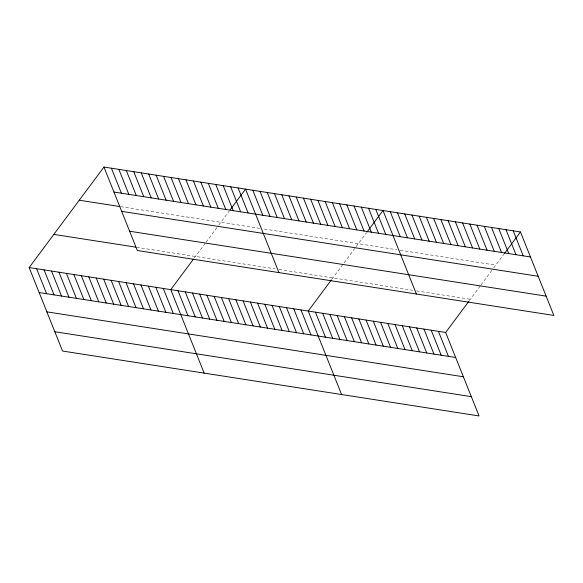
<?xml version="1.0" encoding="UTF-8"?>
<svg xmlns="http://www.w3.org/2000/svg" width="583" height="583" viewBox="0 0 583 583"><rect width="100%" height="100%" fill="white"/><g stroke="black" fill="none" stroke-linecap="round" stroke-linejoin="round"><path stroke-width="0.44" stroke-dasharray="2.92 2.19" d="M194.416 257.839L205.515 242.929M206.047 242.222L218.231 225.847M218.756 225.133L229.104 211.228M331.865 279.264L343.489 263.64M344.021 262.926L355.681 247.265M356.206 246.558L366.554 232.653M469.315 300.682L480.414 285.772M480.939 285.065L493.123 268.69M493.655 267.976L504.004 254.071M120.674 206.666L259.464 228.296M264.281 229.053L396.906 249.721M400.127 250.224L495.776 265.127M136.648 247.294L275.023 268.858M279.038 269.484L412.473 290.283M416.488 290.91L470.343 299.298"/><path stroke-width="0.87" d="M468.798 301.375L445.66 332.47L479.051 415.949L62.541 351.039L29.15 267.553L103.949 167.051L520.459 231.961L553.85 315.447L137.34 250.53L103.949 167.051M193.388 259.224L170.761 289.627L204.152 373.113M230.132 209.851L245.56 189.118L278.951 272.604M331.355 279.949L308.21 311.045L341.602 394.531M367.071 231.961L383.009 210.543L416.4 294.021M504.521 253.379L520.459 231.961M113.947 192.055L530.457 256.965M79.266 200.217L119.843 206.542M121.665 211.352L538.182 276.262M129.623 231.232L546.133 296.149M53.833 234.388L135.817 247.163M29.15 267.553L445.66 332.47M39.148 292.557L455.658 357.474M46.866 311.854L463.383 376.771M54.824 331.742L471.334 396.651M513.222 230.832L523.228 255.835M505.993 229.709L515.991 254.713M498.757 228.58L508.755 253.583M491.52 227.45L501.526 252.454M484.291 226.321L494.289 251.324M477.054 225.198L487.053 250.202M469.818 224.069L479.824 249.072M462.589 222.939L472.587 247.943M455.352 221.817L465.351 246.82M448.116 220.687L458.121 245.691M440.886 219.558L450.885 244.561M433.65 218.436L443.648 243.432M426.413 217.306L436.419 242.309M419.184 216.176L429.183 241.18M411.948 215.047L421.946 240.05M404.711 213.925L414.717 238.928M397.482 212.795L407.481 237.798M438.423 331.341L448.429 356.344M390.246 211.665L400.244 236.669M431.194 330.211L441.193 355.215M423.958 329.089L433.956 354.092M375.78 209.414L385.778 234.417M416.721 327.959L426.727 352.963M368.543 208.284L378.542 233.287M409.492 326.83L419.49 351.833M361.307 207.154L371.305 232.158M402.255 325.7L412.254 350.704M354.078 206.032L364.076 231.036M395.019 324.578L405.025 349.581M346.841 204.903L356.84 229.906M387.79 323.448L397.788 348.452M339.605 203.773L349.603 228.776M380.553 322.319L390.552 347.322M332.368 202.651L342.374 227.654M373.317 321.197L383.322 346.2M325.139 201.521L335.138 226.525M366.088 320.067L376.086 345.07M317.903 200.392L327.901 225.395M358.851 318.937L368.85 343.941M310.666 199.262L320.672 224.266M351.615 317.815L361.62 342.811M303.437 198.14L313.435 223.143M344.385 316.686L354.384 341.689M296.2 197.01L306.199 222.014M337.149 315.556L347.147 340.559M288.964 195.881L298.97 220.884M329.912 314.426L339.918 339.43M281.735 194.758L291.733 219.762M322.683 313.304L332.682 338.308M274.498 193.629L284.497 218.632M315.447 312.175L325.445 337.178M267.262 192.499L277.268 217.503M260.033 191.377L270.031 216.373M300.981 309.923L310.979 334.919M252.796 190.247L262.795 215.251M293.745 308.793L303.743 333.797M286.508 307.664L296.507 332.667M238.112 187.959L248.11 212.963M279.279 306.534L289.277 331.538M230.657 186.793L240.655 211.797M272.042 305.412L282.041 330.415M223.202 185.634L233.2 210.638M264.806 304.282L274.804 329.286M215.746 184.476L225.752 209.472M257.569 303.153L267.575 328.156M208.299 183.31L218.297 208.313M250.34 302.03L260.339 327.034M200.844 182.151L210.842 207.154M243.104 300.901L253.102 325.904M193.388 180.985L203.387 205.988M235.867 299.771L245.873 324.775M185.933 179.826L195.939 204.83M228.638 298.642L238.636 323.645M178.485 178.668L188.484 203.664M221.402 297.519L231.4 322.523M171.03 177.502L181.029 202.505M214.165 296.39L224.171 321.393M163.575 176.343L173.574 201.346M206.936 295.26L216.934 320.264M156.12 175.177L166.126 200.18M199.699 294.138L209.698 319.141M148.672 174.018L158.671 199.022M192.463 293.009L202.469 318.012M141.217 172.859L151.216 197.863M185.234 291.879L195.232 316.882M133.762 171.694L143.761 196.697M177.997 290.757L187.996 315.753M126.307 170.535L136.313 195.538M118.859 169.369L128.858 194.372M163.313 288.461L173.311 313.465M111.404 168.21L121.402 193.213M155.858 287.302L165.856 312.306M148.403 286.144L158.401 311.147M140.948 284.978L150.953 309.981M133.5 283.819L143.498 308.822M126.045 282.653L136.043 307.656M118.589 281.494L128.588 306.498M111.134 280.336L121.14 305.339M103.687 279.17L113.685 304.173M96.231 278.011L106.23 303.014M88.776 276.845L98.775 301.848M81.321 275.686L91.327 300.69M73.873 274.527L83.872 299.531M66.418 273.361L76.417 298.365M58.963 272.203L68.962 297.206M51.508 271.037L61.514 296.04M44.06 269.878L54.059 294.881M36.605 268.719L46.604 293.723"/></g></svg>
